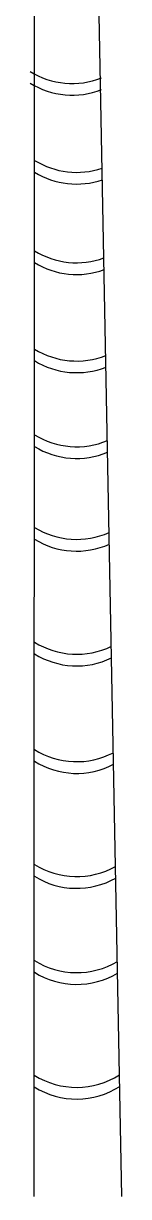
# Model space of a CAD drawing. Header units: millimetres. Extents: x 373.32 to 375.29, y 2563.49 to 2567.07.
# Drawn here: x 374.294 to 374.434, y 2563.491 to 2565.283 of the extents above; entities that cross this region are included whole.
import ezdxf

# ---------------------------------------------------------------- set-up
doc = ezdxf.new("R2010")
doc.units = ezdxf.units.MM
doc.header["$LTSCALE"] = 10
doc.layers.add('Vegetais', color=94, linetype='Continuous')

msp = doc.modelspace()

# ---------------------------------------------------------------- linework, layer by layer
at = {"layer": 'Vegetais', "color": 34}
for p, q in [((374.3, 2563.4915), (374.3006, 2565.5269)), ((374.4342, 2563.4915), (374.396, 2565.4759))]:
    msp.add_line(p, q, dxfattribs=at)
for centre, start, end in [((374.3581, 2565.3137), 238.2419, 291.363), ((374.3581, 2565.2959), 238.239, 291.5346), ((374.3649, 2565.178), 238.2876, 288.625), ((374.3649, 2565.1601), 238.2848, 288.7937), ((374.3649, 2565.0399), 238.2657, 289.9326), ((374.3649, 2565.022), 238.2628, 290.1026), ((374.3649, 2564.8899), 238.2419, 291.363), ((374.3649, 2564.8721), 238.239, 291.5346), ((374.3649, 2564.759), 238.2211, 292.6234), ((374.3649, 2564.7411), 238.2182, 292.7964), ((374.3649, 2564.6175), 238.1986, 293.9978), ((374.3649, 2564.5996), 238.1958, 294.1726), ((374.3649, 2564.4422), 238.1708, 295.7203), ((374.3649, 2564.4243), 238.1679, 295.8974), ((374.3649, 2564.2781), 238.1447, 297.3539), ((374.3649, 2564.2602), 238.1418, 297.5334), ((374.3649, 2564.1026), 238.1168, 299.1276), ((374.3649, 2564.0847), 238.1139, 299.3099), ((374.3649, 2563.956), 238.0935, 300.632), ((374.3649, 2563.9381), 238.0906, 300.817), ((374.3649, 2563.7808), 238.0656, 302.4588), ((374.3649, 2563.7629), 238.0628, 302.6473)]:
    msp.add_arc(centre, 0.1226, start, end, dxfattribs=at)

doc.saveas('drawing.dxf')
